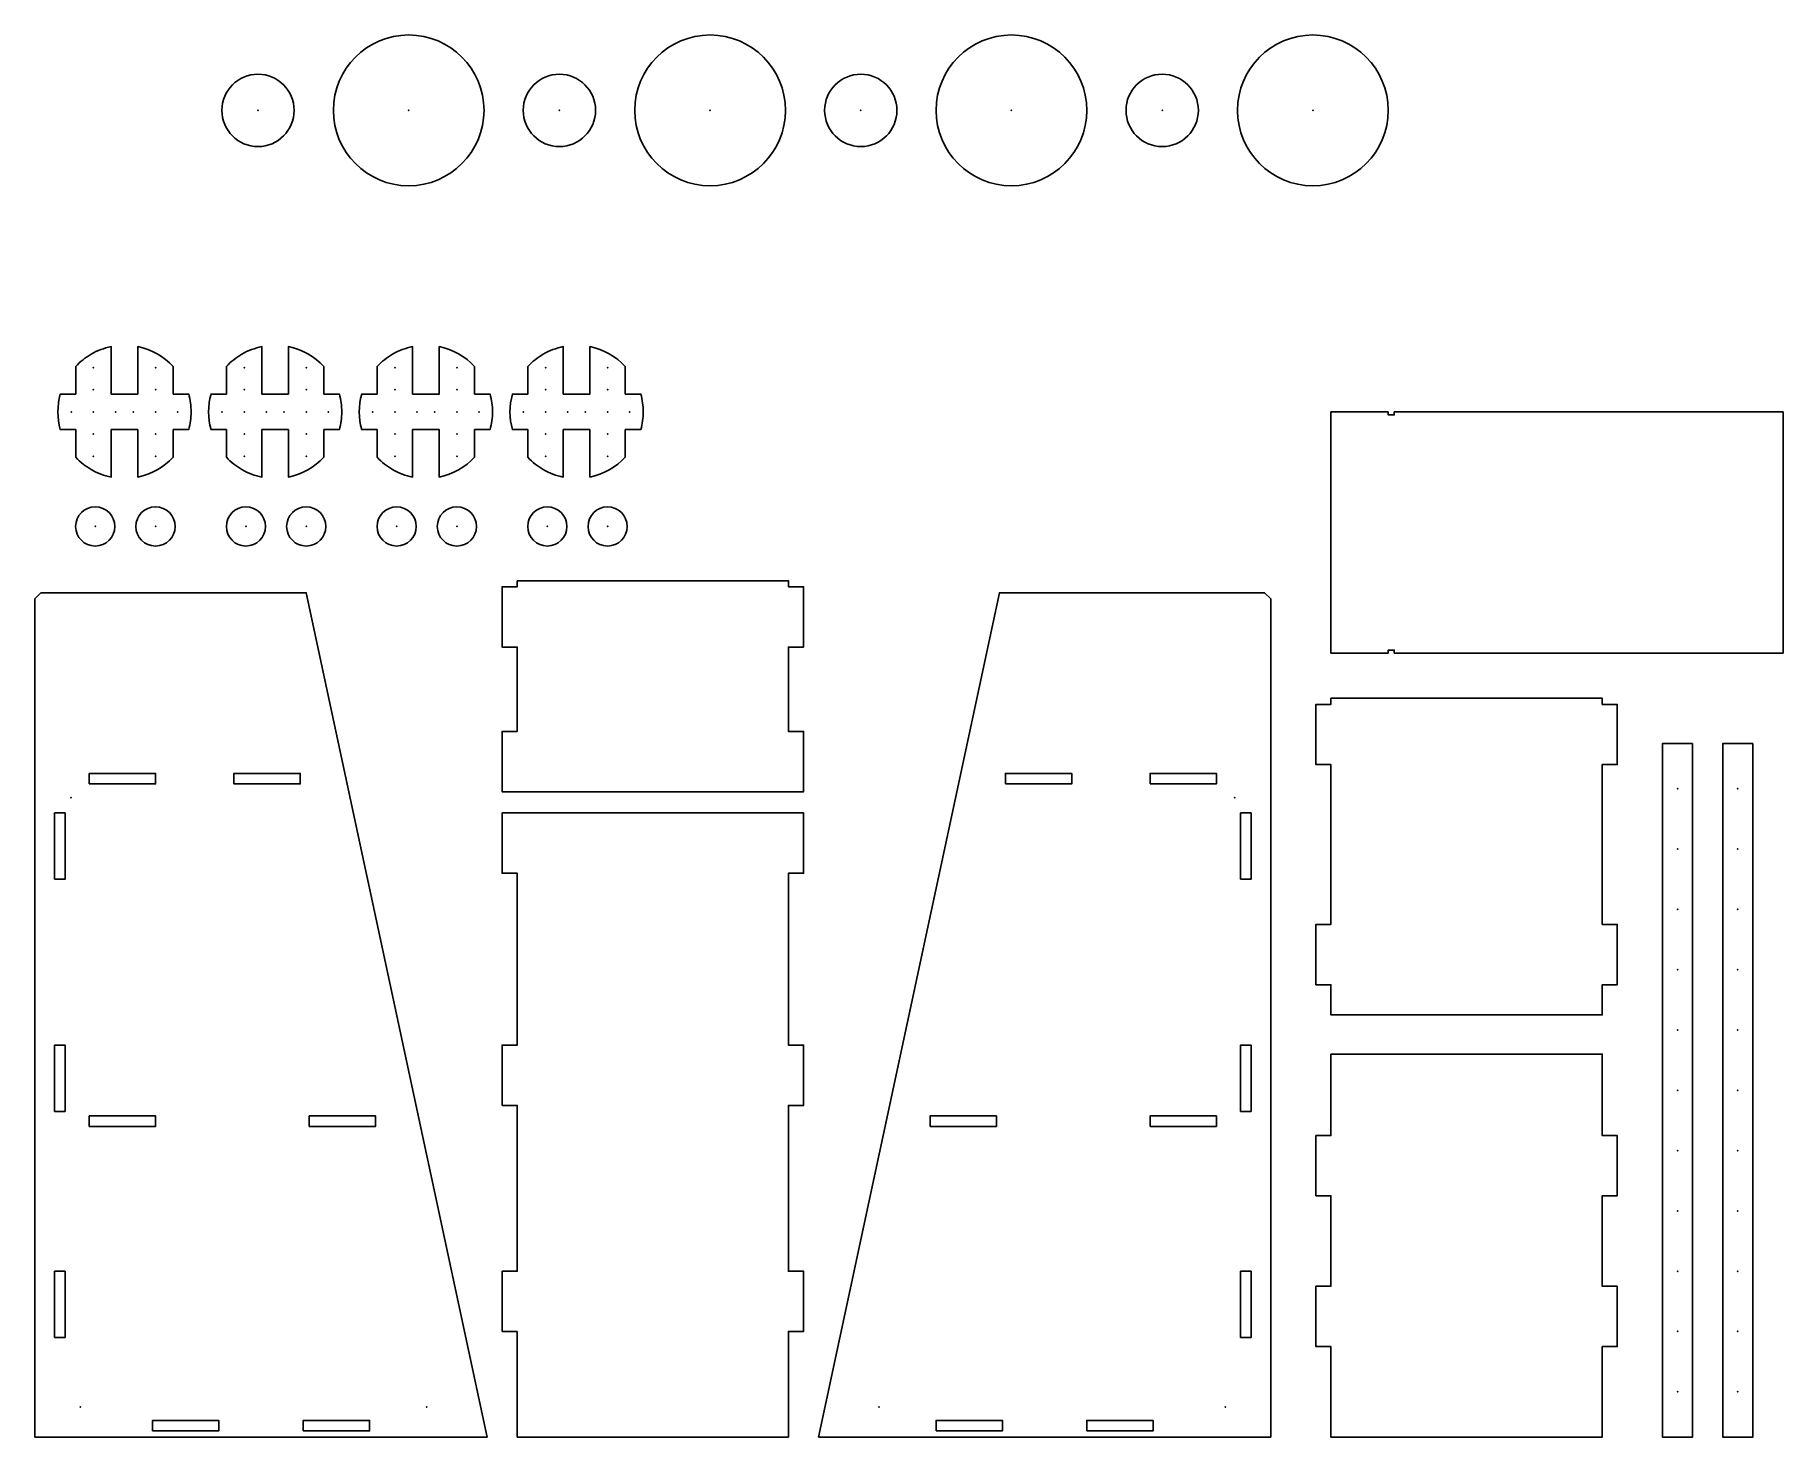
# Model space of a CAD drawing. Header units: millimetres. Extents: x 0 to 580, y 0 to 465.
import ezdxf

# ---------------------------------------------------------------- set-up
doc = ezdxf.new("R2010")
doc.units = ezdxf.units.MM
for name, color, linetype in [('Echelle', 70, 'Continuous'), ('Paserelle', 70, 'Continuous'), ('Planchers', 70, 'Continuous'), ('Roues', 70, 'Continuous'), ('Structure', 70, 'Continuous')]:
    doc.layers.add(name, color=color, linetype=linetype)

msp = doc.modelspace()

# ---------------------------------------------------------------- linework, layer by layer
at = {"layer": 'Echelle'}
for points in [[(550, 230), (550, 0), (540, 0), (540, 230)], [(570, 230), (560, 230), (560, 0), (570, 0)]]:
    msp.add_lwpolyline(points, close=True, dxfattribs=at)
for p in [(545, 215), (565, 215), (545, 195), (565, 195), (545, 175), (565, 175), (545, 155), (565, 155), (545, 135), (565, 135), (545, 115), (565, 115), (545, 95), (565, 95), (545, 75), (565, 75), (545, 55), (565, 55), (545, 35), (565, 35), (545, 15), (565, 15)]:
    msp.add_point(p, dxfattribs=at)
at = {"layer": 'Paserelle'}
msp.add_lwpolyline([(449, 340), (430, 340), (430, 260), (449, 260), (449, 261), (451, 261), (451, 260), (580, 260), (580, 340), (451, 340), (451, 339), (449, 339)], close=True, dxfattribs=at)
for centre in [(74, 440), (174, 440), (274, 440), (374, 440)]:
    msp.add_circle(centre, 12, dxfattribs=at)
for p in [(74, 440), (174, 440), (274, 440), (374, 440)]:
    msp.add_point(p, dxfattribs=at)
at = {"layer": 'Planchers'}
for points in [[(160, 284, 0), (160, 282, 0), (155, 282, 0), (155, 262, 0), (160, 262, 0), (160, 234, 0), (155, 234, 0), (155, 214, 0), (160, 214, 0), (250, 214, 0), (255, 214, 0), (255, 234, 0), (250, 234, 0), (250, 262, 0), (255, 262, 0), (255, 282, 0), (250, 282, 0), (250, 284, 0)], [(430, 245, 0), (430, 243, 0), (425, 243, 0), (425, 223, 0), (430, 223, 0), (430, 170, 0), (425, 170, 0), (425, 150, 0), (430, 150, 0), (430, 140, 0), (520, 140, 0), (520, 150, 0), (525, 150, 0), (525, 170, 0), (520, 170, 0), (520, 223, 0), (525, 223, 0), (525, 243, 0), (520, 243, 0), (520, 245, 0)], [(430, 127, 0), (430, 100, 0), (425, 100, 0), (425, 80, 0), (430, 80, 0), (430, 50, 0), (425, 50, 0), (425, 30, 0), (430, 30, 0), (430, 0, 0), (520, 0, 0), (520, 30, 0), (525, 30, 0), (525, 50, 0), (520, 50, 0), (520, 80, 0), (525, 80, 0), (525, 100, 0), (520, 100, 0), (520, 127, 0)]]:
    msp.add_polyline3d(points, close=True, dxfattribs=at)
at = {"layer": 'Roues'}
for points in [[(45.88, 355.06, 0.156233), (34.12, 361.65), (34.12, 345.88), (25.3, 345.88), (25.3, 361.65, 0.080849), (18.66, 359.14, 0.074444), (13.54, 355.06), (13.54, 345.88), (8.41, 345.88, 0.13548), (8.41, 334.12), (13.54, 334.12), (13.54, 324.94, 0.074444), (18.66, 320.86, 0.080849), (25.3, 318.35), (25.3, 334.12), (34.12, 334.12), (34.12, 318.35, 0.156233), (45.88, 324.94), (45.88, 334.12), (51.01, 334.12, 0.067432), (51.81, 340, 0.067432), (51.01, 345.88), (45.88, 345.88)], [(95.88, 355.06, 0.156233), (84.12, 361.65), (84.12, 345.88), (75.3, 345.88), (75.3, 361.65, 0.080849), (68.66, 359.14, 0.074444), (63.54, 355.06), (63.54, 345.88), (58.41, 345.88, 0.13548), (58.41, 334.12), (63.54, 334.12), (63.54, 324.94, 0.074444), (68.66, 320.86, 0.080849), (75.3, 318.35), (75.3, 334.12), (84.12, 334.12), (84.12, 318.35, 0.156233), (95.88, 324.94), (95.88, 334.12), (101.01, 334.12, 0.067432), (101.81, 340, 0.067432), (101.01, 345.88), (95.88, 345.88)], [(145.88, 355.06, 0.156233), (134.12, 361.65), (134.12, 345.88), (125.3, 345.88), (125.3, 361.65, 0.080849), (118.66, 359.14, 0.074444), (113.54, 355.06), (113.54, 345.88), (108.41, 345.88, 0.13548), (108.41, 334.12), (113.54, 334.12), (113.54, 324.94, 0.074444), (118.66, 320.86, 0.080849), (125.3, 318.35), (125.3, 334.12), (134.12, 334.12), (134.12, 318.35, 0.156233), (145.88, 324.94), (145.88, 334.12), (151.01, 334.12, 0.067432), (151.81, 340, 0.067432), (151.01, 345.88), (145.88, 345.88)], [(195.88, 355.06, 0.156233), (184.12, 361.65), (184.12, 345.88), (175.3, 345.88), (175.3, 361.65, 0.080849), (168.66, 359.14, 0.074444), (163.54, 355.06), (163.54, 345.88), (158.41, 345.88, 0.13548), (158.41, 334.12), (163.54, 334.12), (163.54, 324.94, 0.074444), (168.66, 320.86, 0.080849), (175.3, 318.35), (175.3, 334.12), (184.12, 334.12), (184.12, 318.35, 0.156233), (195.88, 324.94), (195.88, 334.12), (201.01, 334.12, 0.067432), (201.81, 340, 0.067432), (201.01, 345.88), (195.88, 345.88)]]:
    msp.add_lwpolyline(points, format="xyb", close=True, dxfattribs=at)
for centre, radius in [((124, 440), 25), ((224, 440), 25), ((324, 440), 25), ((424, 440), 25), ((20, 302), 6.5), ((40, 302), 6.5), ((70, 302), 6.5), ((90, 302), 6.5), ((120, 302), 6.5), ((140, 302), 6.5), ((170, 302), 6.5), ((190, 302), 6.5)]:
    msp.add_circle(centre, radius, dxfattribs=at)
for p in [(124, 440), (224, 440), (324, 440), (424, 440), (19.42, 354.7), (40, 354.7), (69.42, 354.7), (90, 354.7), (119.42, 354.7), (140, 354.7), (169.42, 354.7), (190, 354.7), (19.42, 347.35), (40, 347.35), (69.42, 347.35), (90, 347.35), (119.42, 347.35), (140, 347.35), (169.42, 347.35), (190, 347.35), (12.07, 340), (19.42, 340), (26.77, 340), (32.65, 340), (40, 340), (47.35, 340), (62.07, 340), (69.42, 340), (76.77, 340), (82.65, 340), (90, 340), (97.35, 340), (112.07, 340), (119.42, 340), (126.77, 340), (132.65, 340), (140, 340), (147.35, 340), (162.07, 340), (169.42, 340), (176.77, 340), (182.65, 340), (190, 340), (197.35, 340), (19.42, 332.65), (40, 332.65), (69.42, 332.65), (90, 332.65), (119.42, 332.65), (140, 332.65), (169.42, 332.65), (190, 332.65), (19.42, 325.3), (40, 325.3), (69.42, 325.3), (90, 325.3), (119.42, 325.3), (140, 325.3), (169.42, 325.3), (190, 325.3), (20, 302), (40, 302), (70, 302), (90, 302), (120, 302), (140, 302), (170, 302), (190, 302)]:
    msp.add_point(p, dxfattribs=at)
at = {"layer": 'Structure'}
for points in [[(300, 0), (320, 0), (350, 0), (370, 0), (410, 0), (410, 1), (410, 206), (410, 275), (410, 278), (408, 280), (405, 280), (330, 280), (320, 280), (260, 0), (280, 0)], [(18, 216.6), (40, 216.6), (40, 220.1), (18, 220.1)], [(66, 216.6), (88, 216.6), (88, 220.1), (66, 220.1)], [(322, 216.6), (344, 216.6), (344, 220.1), (322, 220.1)], [(370, 216.6), (392, 216.6), (392, 220.1), (370, 220.1)], [(6.5, 185), (10, 185), (10, 207), (6.5, 207)], [(400, 185), (403.5, 185), (403.5, 207), (400, 207)], [(6.5, 108), (10, 108), (10, 130), (6.5, 130)], [(400, 108), (403.5, 108), (403.5, 130), (400, 130)], [(18, 103), (40, 103), (40, 106.5), (18, 106.5)], [(91, 103), (113, 103), (113, 106.5), (91, 106.5)], [(297, 103), (319, 103), (319, 106.5), (297, 106.5)], [(370, 103), (392, 103), (392, 106.5), (370, 106.5)], [(6.5, 33), (10, 33), (10, 55), (6.5, 55)], [(400, 33), (403.5, 33), (403.5, 55), (400, 55)], [(39, 2), (61, 2), (61, 5.5), (39, 5.5)], [(89, 2), (111, 2), (111, 5.5), (89, 5.5)], [(299, 2), (321, 2), (321, 5.5), (299, 5.5)], [(349, 2), (371, 2), (371, 5.5), (349, 5.5)]]:
    msp.add_lwpolyline(points, close=True, dxfattribs=at)
for points in [[(110, 0, 0), (90, 0, 0), (60, 0, 0), (40, 0, 0), (0, 0, 0), (0, 1, 0), (0, 206, 0), (0, 275, 0), (0, 278, 0), (2, 280, 0), (5, 280, 0), (80, 280, 0), (90, 280, 0), (150, 0, 0), (130, 0, 0)], [(160, 35, 0), (160, 0, 0), (250, 0, 0), (250, 35, 0), (255, 35, 0), (255, 55, 0), (250, 55, 0), (250, 110, 0), (255, 110, 0), (255, 130, 0), (250, 130, 0), (250, 187, 0), (255, 187, 0), (255, 207, 0), (250, 207, 0), (160, 207, 0), (155, 207, 0), (155, 187, 0), (160, 187, 0), (160, 130, 0), (155, 130, 0), (155, 110, 0), (160, 110, 0), (160, 55, 0), (155, 55, 0), (155, 35, 0)]]:
    msp.add_polyline3d(points, close=True, dxfattribs=at)
for p in [(12, 212), (398, 212), (15, 10), (130, 10), (280, 10), (395, 10)]:
    msp.add_point(p, dxfattribs=at)

doc.saveas('drawing.dxf')
